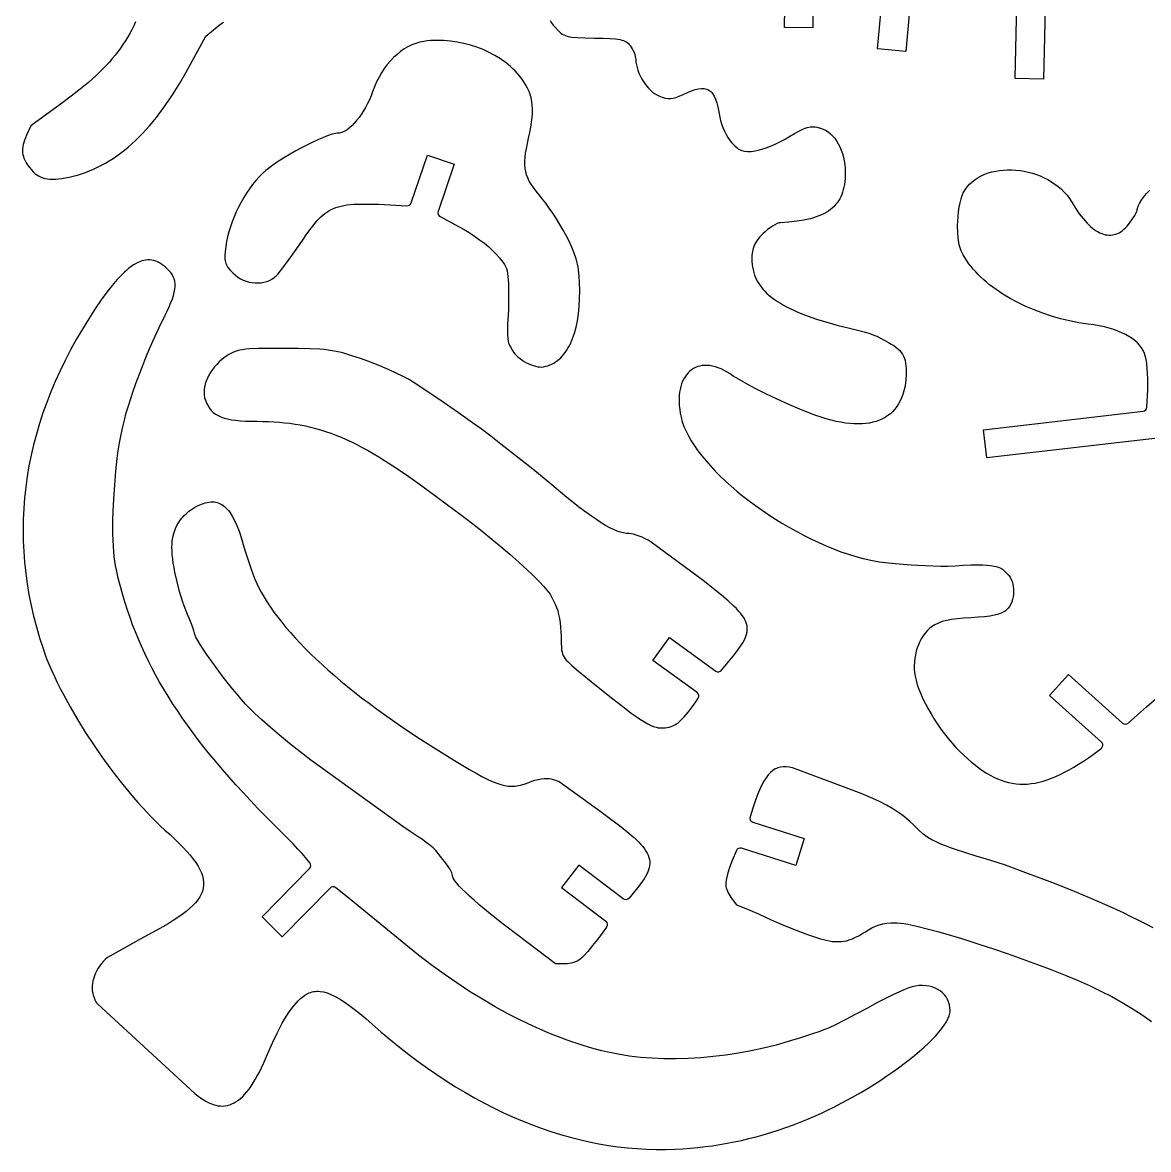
# Model space of a CAD drawing. Header units: millimetres. Extents: x 380 to 708, y 204 to 341.
# Drawn here: x 548.9 to 628.6, y 203.8 to 283.5 of the extents above; entities that cross this region are included whole.
import ezdxf

# ---------------------------------------------------------------- set-up
doc = ezdxf.new("R2010")
doc.units = ezdxf.units.MM

msp = doc.modelspace()

# ---------------------------------------------------------------- linework, layer by layer
at = {"flags": 128}
for points in [[(604.879, 286.750577), (604.818342, 283.133803), (602.818624, 283.167341), (602.88609, 287.190059, 0.319929)], [(611.775705, 285.710709), (611.402333, 281.472982), (609.410051, 281.648516), (609.79106, 285.972913, 0.393231)], [(621.252533, 284.500171), (621.140821, 279.508885), (619.141321, 279.553637), (619.259337, 284.826549, 0.359535)], [(585.793084, 259.173139), (585.944232, 259.207388), (586.091159, 259.251055), (586.233828, 259.304061), (586.3722, 259.366324), (586.506237, 259.437764), (586.6359, 259.5183), (586.761151, 259.607853), (586.881952, 259.706341), (586.998265, 259.813684), (587.110051, 259.929801), (587.217272, 260.054611), (587.319889, 260.188035), (587.417864, 260.329992), (587.511159, 260.4804), (587.599736, 260.639181), (587.683557, 260.806252), (587.762582, 260.981533), (587.836773, 261.164944), (587.970504, 261.555834), (588.08444, 261.978276), (588.178277, 262.431626), (588.251708, 262.91524), (588.304426, 263.428474), (588.336124, 263.970682), (588.346496, 264.54122), (588.339081, 265.102129), (588.31469, 265.589887), (588.26889, 266.024724), (588.236576, 266.228618), (588.197248, 266.426868), (588.150349, 266.622002), (588.095328, 266.816548), (587.958697, 267.213994), (587.782921, 267.639433), (587.563566, 268.113095), (587.384642, 268.465906), (587.175363, 268.84592), (586.943337, 269.241183), (586.696174, 269.639739), (586.441483, 270.029635), (586.186874, 270.398915), (585.939956, 270.735624), (585.708338, 271.027807), (585.467415, 271.321707), (585.254923, 271.592624), (585.069894, 271.844797), (584.911364, 272.082462), (584.778367, 272.309856), (584.669937, 272.531217), (584.585109, 272.750783), (584.522916, 272.972789), (584.482393, 273.201475), (584.462575, 273.441075), (584.462495, 273.695829), (584.481188, 273.969973), (584.517689, 274.267744), (584.571031, 274.593379), (584.724377, 275.345193), (584.809418, 275.750173), (584.879172, 276.127444), (584.933297, 276.479277), (584.971451, 276.807947), (584.993294, 277.115726), (584.998483, 277.404887), (584.986677, 277.677705), (584.957535, 277.936453), (584.910715, 278.183402), (584.845875, 278.420828), (584.762675, 278.651003), (584.660773, 278.8762), (584.539827, 279.098693), (584.399496, 279.320755), (584.239438, 279.544659), (584.059313, 279.772678), (583.919491, 279.935221), (583.771813, 280.093314), (583.616608, 280.246839), (583.454205, 280.395678), (583.284936, 280.539714), (583.109129, 280.678829), (582.927115, 280.812903), (582.739223, 280.94182), (582.347129, 281.183709), (581.935486, 281.40355), (581.506934, 281.600399), (581.064112, 281.773313), (580.609661, 281.921346), (580.14622, 282.043555), (579.67643, 282.138995), (579.20293, 282.206723), (578.72836, 282.245793), (578.491499, 282.254287), (578.255361, 282.255262), (578.020274, 282.248601), (577.786571, 282.234185), (577.554579, 282.211897), (577.32463, 282.181618), (577.03568, 282.1247), (576.751113, 282.041732), (576.471769, 281.933545), (576.198491, 281.800968), (575.932121, 281.644832), (575.673502, 281.465964), (575.423476, 281.265196), (575.182885, 281.043357), (574.952571, 280.801277), (574.733376, 280.539785), (574.526143, 280.259711), (574.331713, 279.961884), (574.150929, 279.647136), (573.984634, 279.316294), (573.833668, 278.970189), (573.698875, 278.60965), (573.594336, 278.328611), (573.476148, 278.051726), (573.345906, 277.780924), (573.205208, 277.518132), (573.055651, 277.265281), (572.898832, 277.024298), (572.736349, 276.797112), (572.569797, 276.585652), (572.400774, 276.391847), (572.230877, 276.217625), (572.061703, 276.064915), (571.894849, 275.935646), (571.731912, 275.831746), (571.57449, 275.755143), (571.424178, 275.707768), (571.352188, 275.695642), (571.282574, 275.691547), (571.191909, 275.686357), (571.087507, 275.671097), (570.840995, 275.612229), (570.550047, 275.518666), (570.22167, 275.39413), (569.862871, 275.242345), (569.48066, 275.067032), (569.082044, 274.871915), (568.674031, 274.660716), (568.263628, 274.437158), (567.857844, 274.204964), (567.463686, 273.967857), (567.088163, 273.729558), (566.738282, 273.493792), (566.421051, 273.26428), (566.143478, 273.044745), (565.912572, 272.838911), (565.674212, 272.59665), (565.441763, 272.335483), (565.216121, 272.057183), (564.998183, 271.763525), (564.788844, 271.456283), (564.589001, 271.137231), (564.39955, 270.808144), (564.221389, 270.470795), (564.055412, 270.126959), (563.902517, 269.77841), (563.763599, 269.426922), (563.639556, 269.07427), (563.531283, 268.722227), (563.439676, 268.372567), (563.365633, 268.027066), (563.310049, 267.687496), (563.265411, 267.323295), (563.244156, 267.024087), (563.243515, 266.894374), (563.250184, 266.775533), (563.264649, 266.66577), (563.287397, 266.563294), (563.318917, 266.466312), (563.359697, 266.373032), (563.410223, 266.281662), (563.470984, 266.190409), (563.625159, 266.001085), (563.826125, 265.790723), (563.991123, 265.641647), (564.168868, 265.510427), (564.357383, 265.397178), (564.554693, 265.302015), (564.758822, 265.225053), (564.967794, 265.166406), (565.179633, 265.12619), (565.392362, 265.10452), (565.604007, 265.10151), (565.81259, 265.117275), (566.016135, 265.151931), (566.212668, 265.205592), (566.400211, 265.278373), (566.576789, 265.37039), (566.740425, 265.481756), (566.889145, 265.612587), (567.017818, 265.754444), (567.190739, 265.965149), (567.639063, 266.552246), (568.173588, 267.292155), (568.733788, 268.103154), (569.050796, 268.565712), (569.344806, 268.973381), (569.624241, 269.32913), (569.761127, 269.488462), (569.897529, 269.635927), (570.0345, 269.771895), (570.173093, 269.896739), (570.314363, 270.010827), (570.459361, 270.114533), (570.609141, 270.208226), (570.764756, 270.292277), (570.92726, 270.367058), (571.097706, 270.432939), (571.277146, 270.490291), (571.466634, 270.539486), (571.667224, 270.580894), (571.879968, 270.614886), (572.105919, 270.641833), (572.346131, 270.662106), (572.87355, 270.684114), (573.47065, 270.683877), (574.145857, 270.664363), (576.117001, 270.560852, 0.334805), (576.416452, 270.762954), (577.577185, 274.141094), (579.468645, 273.491186), (578.322697, 270.156076, 0.369069), (578.465886, 269.793541), (579.817228, 269.077054), (580.169187, 268.880928), (580.53388, 268.657729), (580.900725, 268.41522), (581.259142, 268.161161), (581.59855, 267.903314), (581.908369, 267.649442), (582.178018, 267.407306), (582.396916, 267.184668), (582.70098, 266.842905), (582.824, 266.694387), (582.929478, 266.553585), (583.018763, 266.415106), (583.093205, 266.273556), (583.154153, 266.123542), (583.202956, 265.95967), (583.240964, 265.776546), (583.269526, 265.568777), (583.289992, 265.330968), (583.303711, 265.057727), (583.316305, 264.38337), (583.318104, 263.502557), (583.310136, 263.190606), (583.290784, 262.858528), (583.245249, 262.162329), (583.232727, 261.812375), (583.236142, 261.470628), (583.262325, 261.144173), (583.286088, 260.988893), (583.318104, 260.840092), (583.366738, 260.711718), (583.438937, 260.580979), (583.58934, 260.333284), (583.664188, 260.211969), (583.757139, 260.092046), (583.86611, 259.97461), (583.989019, 259.860758), (584.123784, 259.751587), (584.268321, 259.648192), (584.42055, 259.551671), (584.578386, 259.463118), (584.739749, 259.383631), (584.902555, 259.314305), (585.064721, 259.256237), (585.224167, 259.210524), (585.378808, 259.178261), (585.526563, 259.160546), (585.665349, 259.158473), (585.793084, 259.173139)], [(629.804156, 254.197601), (617.132244, 252.738481), (616.903464, 254.725353), (628.189693, 256.024917, 0.36867), (628.455095, 256.309957), (628.508841, 257.549937), (628.518463, 257.932567), (628.515254, 258.318946), (628.500155, 258.698514), (628.474108, 259.06071), (628.438055, 259.394975), (628.392937, 259.690749), (628.339696, 259.93747), (628.279273, 260.12458), (628.184081, 260.325054), (628.068533, 260.515936), (627.932595, 260.697247), (627.776228, 260.869005), (627.599397, 261.031229), (627.402064, 261.183938), (627.184193, 261.327151), (626.945747, 261.460888), (626.68669, 261.585167), (626.406985, 261.700007), (626.106594, 261.805428), (625.785482, 261.901449), (625.443611, 261.988088), (625.080946, 262.065364), (624.697448, 262.133297), (624.293082, 262.191906), (623.63539, 262.292251), (622.983309, 262.420833), (622.339386, 262.576358), (621.706168, 262.757538), (621.0862, 262.963079), (620.48203, 263.191692), (619.896204, 263.442086), (619.331268, 263.712968), (618.789768, 264.003049), (618.27425, 264.311038), (617.787262, 264.635643), (617.555262, 264.803773), (617.33135, 264.975573), (617.115843, 265.150881), (616.909059, 265.329537), (616.711318, 265.511378), (616.522937, 265.696244), (616.344235, 265.883973), (616.17553, 266.074404), (616.01714, 266.267375), (615.869384, 266.462725), (615.640741, 266.791381), (615.458809, 267.088095), (615.383798, 267.229675), (615.318589, 267.369513), (615.262557, 267.509688), (615.215078, 267.652282), (615.175526, 267.799375), (615.143275, 267.953048), (615.098179, 268.288459), (615.07479, 268.675161), (615.068104, 269.129801), (615.076093, 269.464333), (615.099078, 269.803898), (615.135587, 270.139922), (615.184147, 270.463832), (615.243286, 270.767055), (615.311533, 271.041018), (615.387414, 271.277149), (615.469458, 271.466874), (615.598999, 271.689356), (615.748026, 271.89514), (615.9153, 272.084331), (616.099584, 272.257033), (616.299639, 272.413351), (616.514226, 272.553388), (616.742108, 272.677249), (616.982045, 272.785037), (617.232799, 272.876858), (617.493133, 272.952816), (617.761807, 273.013014), (618.037583, 273.057557), (618.319223, 273.08655), (618.605488, 273.100096), (618.89514, 273.0983), (619.186941, 273.081265), (619.479652, 273.049097), (619.772035, 273.0019), (620.062851, 272.939777), (620.350862, 272.862833), (620.63483, 272.771172), (620.913517, 272.664899), (621.185683, 272.544117), (621.45009, 272.408931), (621.705501, 272.259446), (621.950676, 272.095765), (622.184378, 271.917992), (622.405367, 271.726232), (622.612406, 271.52059), (622.804256, 271.301169), (622.979679, 271.068073), (623.137437, 270.821408), (623.403719, 270.389509), (623.670628, 270.001002), (623.937598, 269.656108), (624.204065, 269.355051), (624.336933, 269.22103), (624.469463, 269.098051), (624.601585, 268.986142), (624.733228, 268.885331), (624.864322, 268.795645), (624.994795, 268.717112), (625.124578, 268.64976), (625.253599, 268.593616), (625.381789, 268.548709), (625.509076, 268.515067), (625.635389, 268.492715), (625.760659, 268.481684), (625.884815, 268.482), (626.007786, 268.49369), (626.129501, 268.516784), (626.249889, 268.551308), (626.368881, 268.59729), (626.486406, 268.654759), (626.602392, 268.723741), (626.71677, 268.804264), (626.829469, 268.896357), (626.940418, 269.000047), (627.049546, 269.115361), (627.156783, 269.242328), (627.393231, 269.560966), (627.587059, 269.866227), (627.661735, 270.003015), (627.71825, 270.123469), (627.754103, 270.223259), (627.76679, 270.298053), (627.778246, 270.371551), (627.81057, 270.467623), (627.861507, 270.582201), (627.928802, 270.711215), (628.103449, 270.996273), (628.316474, 271.290241), (628.424594, 271.420006), (628.534524, 271.536802), (628.646181, 271.640672)], [(567.305787, 218.872385), (565.878473, 220.273376), (569.240909, 223.698988, 0.38346), (569.258457, 224.099768), (568.951819, 224.472379), (568.706667, 224.751232), (568.409863, 225.074661), (568.069625, 225.433534), (567.291714, 226.221086), (566.136846, 227.380774), (565.5857, 227.949596), (565.051739, 228.511578), (564.534709, 229.0671), (564.034354, 229.616543), (563.55042, 230.160288), (563.082651, 230.698715), (562.630792, 231.232205), (562.194589, 231.761139), (561.773786, 232.285897), (561.368129, 232.806861), (560.977362, 233.32441), (560.60123, 233.838926), (560.239479, 234.35079), (559.891854, 234.860381), (559.558099, 235.368081), (559.237959, 235.874271), (558.93118, 236.379331), (558.637506, 236.883641), (558.356683, 237.387583), (558.088456, 237.891537), (557.832568, 238.395884), (557.588767, 238.901005), (557.356796, 239.40728), (557.1364, 239.91509), (556.927325, 240.424816), (556.729315, 240.936838), (556.542116, 241.451537), (556.365473, 241.969295), (556.19913, 242.49049), (556.042832, 243.015505), (555.86338, 243.647065), (555.707604, 244.237089), (555.576937, 244.821897), (555.521466, 245.123695), (555.472809, 245.437809), (555.431144, 245.76878), (555.396651, 246.121147), (555.369509, 246.499451), (555.349896, 246.908231), (555.337992, 247.352028), (555.333975, 247.835381), (555.338024, 248.362831), (555.350318, 248.938918), (555.390432, 249.838408), (555.4584, 250.813026), (555.54435, 251.786375), (555.638413, 252.682057), (555.710759, 253.224347), (555.80587, 253.806585), (555.914755, 254.386483), (556.028425, 254.921755), (556.146111, 255.409012), (556.280531, 255.909119), (556.430067, 256.419444), (556.5931, 256.937353), (556.768014, 257.460215), (556.953189, 257.985396), (557.347855, 259.032185), (557.764153, 260.056658), (558.189141, 261.037754), (558.609876, 261.95441), (559.013413, 262.785564), (559.174973, 263.116957), (559.315869, 263.424431), (559.436171, 263.709599), (559.535949, 263.974074), (559.615273, 264.219466), (559.674212, 264.447389), (559.712837, 264.659454), (559.731217, 264.857274), (559.729422, 265.042459), (559.707522, 265.216624), (559.665587, 265.381378), (559.603686, 265.538335), (559.521889, 265.689106), (559.420266, 265.835304), (559.298888, 265.97854), (559.157822, 266.120426), (559.025723, 266.238275), (558.893419, 266.343663), (558.760765, 266.436511), (558.627613, 266.516737), (558.493818, 266.584258), (558.359232, 266.638994), (558.22371, 266.680863), (558.087105, 266.709784), (557.94927, 266.725675), (557.810059, 266.728454), (557.669325, 266.71804), (557.526923, 266.694352), (557.382705, 266.657308), (557.236525, 266.606826), (557.088237, 266.542825), (556.937694, 266.465224), (556.78475, 266.373941), (556.629258, 266.268894), (556.471072, 266.150003), (556.310045, 266.017184), (556.146031, 265.870358), (555.978883, 265.709443), (555.634601, 265.345017), (555.276027, 264.923255), (554.90199, 264.443505), (554.511317, 263.905115), (554.102837, 263.307433), (553.627023, 262.574495), (553.174359, 261.839931), (552.744851, 261.103782), (552.338504, 260.366087), (551.955326, 259.626889), (551.595323, 258.886227), (551.2585, 258.144142), (550.944864, 257.400674), (550.654422, 256.655865), (550.387179, 255.909754), (550.143142, 255.162382), (549.922317, 254.41379), (549.724711, 253.664018), (549.550329, 252.913107), (549.399178, 252.161097), (549.271264, 251.40803), (549.166593, 250.653945), (549.085173, 249.898883), (549.027008, 249.142885), (548.992105, 248.385991), (548.980471, 247.628242), (548.992111, 246.869678), (549.027033, 246.110341), (549.085241, 245.35027), (549.166743, 244.589506), (549.271545, 243.82809), (549.399653, 243.066062), (549.551073, 242.303463), (549.725812, 241.540334), (549.923876, 240.776714), (550.14527, 240.012645), (550.390002, 239.248167), (550.52174, 238.872602), (550.66849, 238.486282), (550.829642, 238.09012), (551.004581, 237.685027), (551.192696, 237.271914), (551.393373, 236.851693), (551.606001, 236.425275), (551.829966, 235.993572), (552.309459, 235.117957), (552.826951, 234.232138), (553.377541, 233.34341), (553.956329, 232.459062), (554.558412, 231.586388), (555.178892, 230.732679), (555.812866, 229.905227), (556.455435, 229.111325), (556.77841, 228.729233), (557.101696, 228.358263), (557.42468, 227.999327), (557.74675, 227.653335), (558.067293, 227.3212), (558.385695, 227.003832), (558.701346, 226.702144), (559.013631, 226.417047), (559.374555, 226.090786), (559.71046, 225.776797), (560.021217, 225.47443), (560.306698, 225.183038), (560.566776, 224.901972), (560.801321, 224.630583), (561.010206, 224.368224), (561.193303, 224.114247), (561.350484, 223.868003), (561.481621, 223.628845), (561.586585, 223.396123), (561.665249, 223.16919), (561.717485, 222.947397), (561.743164, 222.730097), (561.742158, 222.516641), (561.71434, 222.306381), (561.659582, 222.098669), (561.577754, 221.892856), (561.46873, 221.688294), (561.332381, 221.484336), (561.16858, 221.280333), (560.977197, 221.075636), (560.758105, 220.869598), (560.511176, 220.66157), (560.236282, 220.450905), (559.933295, 220.236953), (559.602086, 220.019067), (559.242528, 219.796599), (558.854493, 219.5689), (558.437852, 219.335322), (557.518242, 218.847938), (554.947171, 217.399114), (554.79703, 217.27005), (554.656154, 217.129144), (554.525063, 216.977854), (554.404276, 216.817641), (554.294313, 216.649966), (554.195692, 216.476288), (554.108933, 216.298068), (554.034555, 216.116766), (553.973077, 215.933842), (553.925019, 215.750757), (553.890899, 215.568969), (553.871238, 215.389941), (553.866555, 215.21513), (553.877367, 215.045999), (553.904196, 214.884007), (553.94756, 214.730614), (554.001878, 214.572503), (554.059776, 214.421397), (554.133207, 214.275802), (554.179482, 214.204605), (554.234121, 214.134227), (561.137284, 207.789011), (561.331852, 207.632431), (561.522923, 207.490845), (561.710627, 207.364322), (561.895094, 207.252933), (562.076453, 207.156749), (562.254834, 207.075839), (562.430366, 207.010273), (562.60318, 206.960121), (562.773406, 206.925453), (562.941172, 206.90634), (563.106609, 206.902852), (563.269846, 206.915058), (563.431013, 206.943028), (563.59024, 206.986833), (563.747656, 207.046544), (563.903391, 207.122228), (564.057576, 207.213958), (564.210339, 207.321803), (564.36181, 207.445833), (564.512119, 207.586118), (564.661396, 207.742728), (564.80977, 207.915734), (564.957372, 208.105204), (565.10433, 208.31121), (565.250775, 208.533822), (565.396837, 208.773109), (565.542644, 209.029142), (565.688327, 209.30199), (565.979839, 209.898415), (566.272411, 210.562943), (566.629125, 211.380799), (566.97523, 212.109504), (567.144752, 212.441133), (567.31216, 212.751327), (567.477633, 213.040367), (567.64135, 213.308538), (567.803491, 213.556125), (567.964235, 213.783409), (568.123761, 213.990677), (568.282248, 214.17821), (568.439876, 214.346294), (568.596825, 214.495211), (568.753272, 214.625246), (568.909399, 214.736683), (569.107469, 214.850273), (569.208803, 214.896134), (569.311912, 214.934601), (569.416979, 214.965594), (569.524187, 214.989037), (569.633718, 215.00485), (569.745755, 215.012954), (569.86048, 215.01327), (569.978075, 215.005721), (570.222608, 214.966712), (570.480813, 214.895297), (570.754151, 214.790846), (571.044081, 214.652733), (571.352063, 214.480327), (571.679557, 214.273), (572.028024, 214.030123), (572.398923, 213.751069), (572.793714, 213.435207), (573.213857, 213.081909), (573.660813, 212.690547), (574.304475, 212.127486), (574.951471, 211.582253), (575.601635, 211.054918), (576.254802, 210.545548), (576.910806, 210.054211), (577.569484, 209.580976), (578.230668, 209.12591), (578.894195, 208.689081), (579.5599, 208.270558), (580.227616, 207.870409), (580.897178, 207.488702), (581.568423, 207.125505), (582.241184, 206.780886), (582.915295, 206.454914), (583.590593, 206.147655), (584.266912, 205.85918), (584.944087, 205.589554), (585.621952, 205.338848), (586.300342, 205.107128), (586.979092, 204.894463), (587.658038, 204.700921), (588.337013, 204.52657), (589.015853, 204.371479), (589.694392, 204.235714), (590.372465, 204.119345), (591.049908, 204.02244), (591.726554, 203.945067), (592.402239, 203.887293), (593.076798, 203.849187), (593.750065, 203.830817), (594.421875, 203.832251), (595.092063, 203.853557), (595.636102, 203.88368), (596.171777, 203.922956), (596.700264, 203.971625), (597.222737, 204.02993), (597.740371, 204.098111), (598.254342, 204.17641), (598.765825, 204.265067), (599.275994, 204.364324), (599.786024, 204.474422), (600.297091, 204.595601), (600.81037, 204.728104), (601.327035, 204.872171), (601.848262, 205.028043), (602.375226, 205.195962), (602.909102, 205.376168), (603.451064, 205.568903), (603.929297, 205.749501), (604.411763, 205.944038), (604.897189, 206.151586), (605.384302, 206.371217), (605.871829, 206.602001), (606.358496, 206.84301), (606.843029, 207.093315), (607.324157, 207.351989), (607.800606, 207.618101), (608.271101, 207.890724), (608.734371, 208.168928), (609.189142, 208.451786), (609.63414, 208.738368), (610.068092, 209.027746), (610.489726, 209.318991), (610.897768, 209.611174), (611.290944, 209.903368), (611.667982, 210.194642), (612.027607, 210.484069), (612.368548, 210.77072), (612.68953, 211.053666), (612.989281, 211.331979), (613.266527, 211.604729), (613.519995, 211.870989), (613.748412, 212.129829), (613.950503, 212.380322), (614.124998, 212.621537), (614.270621, 212.852548), (614.3861, 213.072424), (614.470161, 213.280237), (614.521531, 213.47506), (614.53456, 213.567309), (614.538938, 213.655962), (614.526778, 213.86621), (614.490984, 214.068147), (614.432582, 214.260626), (614.3526, 214.442495), (614.252065, 214.612606), (614.132003, 214.769809), (613.993443, 214.912954), (613.837411, 215.040893), (613.664934, 215.152475), (613.47704, 215.246551), (613.274755, 215.321971), (613.059106, 215.377587), (612.831122, 215.412248), (612.591828, 215.424805), (612.342252, 215.414108), (612.083422, 215.379008), (611.852556, 215.328377), (611.626728, 215.259452), (611.272155, 215.1194), (610.909872, 214.963003), (610.541024, 214.792488), (610.166753, 214.610085), (609.406515, 214.218531), (608.638304, 213.806174), (607.871263, 213.390845), (607.114537, 212.990377), (606.37727, 212.622602), (606.018792, 212.456547), (605.668607, 212.305353), (605.261061, 212.151907), (604.815264, 212.003848), (603.95221, 211.728273), (603.095555, 211.456095), (602.225875, 211.210713), (601.346109, 210.992345), (600.459198, 210.801212), (599.568085, 210.637531), (598.675709, 210.501524), (597.785013, 210.393409), (596.898936, 210.313406), (596.02042, 210.261734), (595.152406, 210.238613), (594.297836, 210.244262), (593.459649, 210.278901), (593.047619, 210.30716), (592.640787, 210.342749), (592.239522, 210.385695), (591.844191, 210.436025), (591.455163, 210.493768), (591.072803, 210.55895), (590.69748, 210.631599), (590.329563, 210.711742), (589.898256, 210.815434), (589.46525, 210.928112), (589.030619, 211.049736), (588.594433, 211.18027), (588.156765, 211.319674), (587.717687, 211.467911), (587.277269, 211.624943), (586.835585, 211.790731), (586.392706, 211.965237), (585.948705, 212.148422), (585.05762, 212.540681), (584.162905, 212.967202), (583.265137, 213.427679), (582.36489, 213.921807), (581.462739, 214.449281), (580.55926, 215.009796), (579.655027, 215.603045), (578.750616, 216.228724), (577.846601, 216.886528), (576.943558, 217.57615), (576.042063, 218.297287), (571.889015, 221.696741), (571.089102, 222.34058, 0.385684), (570.686901, 222.317026), (567.305787, 218.872385)], [(594.049305, 233.64028), (594.217877, 233.640285), (594.376012, 233.648554), (594.525291, 233.66617), (594.667291, 233.694216), (594.803591, 233.733776), (594.935769, 233.785932), (595.065403, 233.851769), (595.194073, 233.93237), (595.323355, 234.028817), (595.454829, 234.142195), (595.590073, 234.273587), (595.730665, 234.424075), (596.034208, 234.786676), (596.378085, 235.238665), (596.608302, 235.555083), (596.724847, 235.73406, 0.400224), (596.649027, 236.141018), (593.511542, 238.405624), (594.682062, 240.027315), (597.960691, 237.660833, 0.395282), (598.367592, 237.713064), (599.194194, 238.714054), (599.506284, 239.114372), (599.762844, 239.47885), (599.869693, 239.649732), (599.961931, 239.814153), (600.039314, 239.972945), (600.101599, 240.126943), (600.148543, 240.276978), (600.179903, 240.423884), (600.195436, 240.568493), (600.194898, 240.711639), (600.178047, 240.854154), (600.14464, 240.996871), (600.094433, 241.140624), (600.027183, 241.286245), (599.942648, 241.434567), (599.840583, 241.586423), (599.720747, 241.742645), (599.582895, 241.904068), (599.426785, 242.071523), (599.252174, 242.245844), (598.846475, 242.618415), (598.363853, 243.028443), (597.802363, 243.482592), (597.160061, 243.987525), (593.389727, 246.784462), (593.187833, 246.903803), (592.975579, 247.015192), (592.759321, 247.116185), (592.545413, 247.204343), (592.340209, 247.277222), (592.150066, 247.332382), (591.981336, 247.36738), (591.840376, 247.379775), (591.645616, 247.390804), (591.439523, 247.423795), (591.220304, 247.479872), (590.986168, 247.56016), (590.735323, 247.665786), (590.465978, 247.797875), (590.17634, 247.957552), (589.864618, 248.145943), (589.529021, 248.364174), (589.167756, 248.613369), (588.779032, 248.894654), (588.361057, 249.209156), (587.430187, 249.942308), (586.360813, 250.82183), (585.021509, 251.924179), (583.523915, 253.123919), (582.771645, 253.713263), (582.046866, 254.270499), (581.371932, 254.776806), (580.769198, 255.213366), (579.767794, 255.918108), (578.683619, 256.671091), (577.592326, 257.413519), (576.569573, 258.086597), (576.224952, 258.292236), (575.816619, 258.510024), (575.360149, 258.734024), (574.871112, 258.958301), (574.365084, 259.176921), (573.857636, 259.383946), (573.364341, 259.573443), (572.900772, 259.739475), (572.239501, 259.959048), (571.656366, 260.130879), (571.380956, 260.20067), (571.109308, 260.26066), (570.836164, 260.31156), (570.556268, 260.354081), (570.264361, 260.388936), (569.955186, 260.416835), (569.264005, 260.454613), (568.440664, 260.473106), (567.443104, 260.478005), (566.416092, 260.474873), (565.609526, 260.4616), (564.984952, 260.43237), (564.728893, 260.409955), (564.503912, 260.38137), (564.3052, 260.345889), (564.127951, 260.302784), (563.967358, 260.251329), (563.818613, 260.190797), (563.676911, 260.120461), (563.537442, 260.039594), (563.245982, 259.843361), (563.043721, 259.68867), (562.853942, 259.522662), (562.677297, 259.346771), (562.514435, 259.162429), (562.366007, 258.971072), (562.232663, 258.774133), (562.115054, 258.573046), (562.013828, 258.369245), (561.929637, 258.164164), (561.863132, 257.959236), (561.814961, 257.755896), (561.785775, 257.555577), (561.776225, 257.359714), (561.786961, 257.169739), (561.818633, 256.987088), (561.871891, 256.813194), (561.959535, 256.604475), (562.057622, 256.414582), (562.167971, 256.242776), (562.2924, 256.088316), (562.432726, 255.950464), (562.590769, 255.828479), (562.768346, 255.721623), (562.967275, 255.629155), (563.189375, 255.550335), (563.436463, 255.484424), (563.710357, 255.430683), (564.012875, 255.388372), (564.345836, 255.35675), (564.711058, 255.33508), (565.110358, 255.322619), (565.545555, 255.31863), (565.944793, 255.31492), (566.336981, 255.303602), (566.722794, 255.284393), (567.102902, 255.257012), (567.477979, 255.221176), (567.848695, 255.176605), (568.215724, 255.123016), (568.579737, 255.060127), (568.941406, 254.987656), (569.301403, 254.905322), (569.660401, 254.812842), (570.019072, 254.709934), (570.378087, 254.596317), (570.738119, 254.471709), (571.099839, 254.335827), (571.463921, 254.18839), (571.831035, 254.029116), (572.201855, 253.857723), (572.577052, 253.673929), (572.957298, 253.477452), (573.343265, 253.26801), (573.735626, 253.045322), (574.135052, 252.809105), (574.542216, 252.559078), (575.382444, 252.016463), (576.261688, 251.415224), (577.185324, 250.753104), (578.158729, 250.027849), (578.992182, 249.40816), (579.893996, 248.744462), (580.788072, 248.071075), (581.208428, 247.741473), (581.598313, 247.422318), (582.777817, 246.441162), (583.405984, 245.912486), (584.036906, 245.36511), (584.653441, 244.804057), (584.950956, 244.519971), (585.238446, 244.23435), (585.513768, 243.947821), (585.77478, 243.661012), (586.019339, 243.374552), (586.245302, 243.089068), (586.354289, 242.918087), (586.453329, 242.722145), (586.545477, 242.521853), (586.633787, 242.337822), (586.711825, 242.157212), (586.784628, 241.931304), (586.850602, 241.669149), (586.908154, 241.379795), (586.95569, 241.072293), (586.991617, 240.755693), (587.014342, 240.439044), (587.022271, 240.131397), (587.026528, 239.666234), (587.046907, 239.297242), (587.066709, 239.141255), (587.094819, 239.000246), (587.132666, 238.871191), (587.181675, 238.751069), (587.243272, 238.636859), (587.318885, 238.525538), (587.409939, 238.414085), (587.51786, 238.299477), (587.790012, 238.04871), (588.14675, 237.749063), (589.539056, 236.608088), (590.679815, 235.691298), (591.601302, 234.976225), (591.989905, 234.687312), (592.335793, 234.440403), (592.643001, 234.23269), (592.915563, 234.061364), (593.157515, 233.923618), (593.372889, 233.816642), (593.56572, 233.737629), (593.740044, 233.68377), (593.899894, 233.652256), (594.049305, 233.64028)], [(587.30243, 216.960856), (586.625396, 216.967664), (583.979563, 218.958751), (582.933274, 219.758943), (582.011029, 220.490906), (581.217595, 221.15027), (580.87067, 221.451362), (580.557735, 221.732666), (580.279386, 221.993634), (580.036217, 222.233722), (579.828824, 222.452382), (579.657803, 222.649068), (579.52375, 222.823235), (579.427261, 222.974335), (579.36893, 223.101823), (579.354261, 223.156541), (579.349354, 223.205152), (579.335443, 223.286543), (579.295574, 223.394433), (579.232542, 223.524175), (579.149143, 223.671122), (579.048173, 223.830627), (578.932426, 223.998045), (578.804698, 224.168727), (578.667785, 224.338029), (578.338196, 224.75377), (578.162814, 224.965207), (577.986215, 225.148028), (577.752145, 225.347888), (577.493038, 225.546125), (577.216231, 225.742023), (576.929062, 225.934864), (576.352988, 226.30851), (575.823514, 226.661328), (572.954082, 228.731227), (570.088938, 230.807029), (569.338265, 231.365744), (568.578405, 231.95102), (567.830057, 232.545212), (567.113922, 233.130672), (566.450698, 233.689753), (565.861086, 234.204808), (565.365784, 234.65819), (564.985493, 235.032252), (564.712109, 235.325945), (564.418105, 235.658674), (564.108759, 236.023206), (563.789351, 236.412308), (563.141462, 237.23529), (562.51667, 238.069759), (561.957207, 238.857853), (561.715172, 239.216428), (561.505304, 239.541711), (561.332885, 239.826469), (561.203193, 240.06347), (561.121506, 240.24548), (561.100315, 240.313604), (561.093104, 240.365268), (561.085427, 240.420254), (561.063425, 240.504446), (560.982615, 240.74367), (560.863017, 241.04938), (560.716971, 241.388019), (560.597325, 241.665746), (560.480172, 241.962067), (560.366232, 242.274001), (560.256228, 242.598567), (560.050909, 243.273679), (559.869984, 243.963562), (559.719221, 244.644375), (559.656954, 244.97393), (559.604391, 245.292277), (559.562254, 245.596436), (559.531263, 245.883426), (559.512139, 246.150269), (559.505604, 246.393983), (559.513034, 246.636943), (559.535226, 246.873124), (559.572036, 247.10229), (559.623319, 247.324204), (559.688931, 247.538632), (559.768726, 247.745338), (559.862559, 247.944087), (559.970286, 248.134643), (560.091763, 248.316771), (560.226843, 248.490236), (560.375383, 248.654801), (560.537237, 248.810232), (560.712261, 248.956292), (560.90031, 249.092747), (561.101239, 249.219361), (561.314903, 249.335899), (561.598093, 249.464594), (561.734398, 249.515038), (561.867287, 249.556119), (561.996844, 249.587766), (562.123154, 249.609908), (562.246301, 249.622476), (562.366367, 249.625398), (562.483437, 249.618604), (562.597595, 249.602023), (562.708924, 249.575585), (562.817509, 249.539219), (562.923432, 249.492855), (563.026779, 249.436421), (563.127632, 249.369848), (563.226076, 249.293065), (563.322195, 249.206001), (563.416071, 249.108585), (563.50779, 249.000747), (563.597434, 248.882417), (563.770836, 248.613997), (563.936946, 248.302759), (564.096437, 247.94814), (564.249978, 247.549573), (564.398239, 247.106495), (564.541892, 246.618341), (564.661121, 246.206809), (564.794375, 245.779586), (564.937165, 245.349119), (565.084998, 244.927856), (565.233384, 244.528242), (565.37783, 244.162724), (565.513846, 243.843748), (565.63694, 243.583761), (565.819787, 243.239364), (566.019545, 242.891785), (566.236134, 242.541093), (566.469476, 242.187359), (566.719492, 241.830652), (566.986102, 241.471043), (567.269229, 241.1086), (567.568794, 240.743393), (567.884716, 240.375493), (568.216919, 240.004969), (568.565322, 239.631891), (568.929847, 239.256328), (569.310415, 238.878351), (569.706948, 238.498029), (570.119365, 238.115433), (570.547589, 237.73063), (570.991541, 237.343693), (571.451142, 236.954689), (571.926313, 236.56369), (572.416974, 236.170764), (572.923048, 235.775982), (573.444456, 235.379414), (573.981118, 234.981128), (574.532956, 234.581195), (575.681843, 233.776668), (576.890487, 232.966389), (578.158256, 232.150917), (579.484521, 231.330811), (580.549085, 230.697981), (581.009459, 230.437), (581.427681, 230.211274), (581.808093, 230.019531), (582.155035, 229.860497), (582.472847, 229.732898), (582.765872, 229.635459), (583.038449, 229.566908), (583.294919, 229.52597), (583.539623, 229.51137), (583.776901, 229.521837), (584.011095, 229.556094), (584.246545, 229.612869), (584.487592, 229.690888), (584.738577, 229.788877), (584.956679, 229.871798), (585.179326, 229.941144), (585.401222, 229.996115), (585.617072, 230.035907), (585.82158, 230.059721), (586.009449, 230.066754), (586.175384, 230.056206), (586.314088, 230.027275), (586.889979, 229.848005), (589.855125, 227.700505), (590.546717, 227.193776), (591.155015, 226.733124), (591.682295, 226.313065), (592.130834, 225.928117), (592.326286, 225.747095), (592.502906, 225.572794), (592.660979, 225.404529), (592.800789, 225.241613), (592.922621, 225.083363), (593.026758, 224.929091), (593.113487, 224.778112), (593.183091, 224.629742), (593.235854, 224.483294), (593.272062, 224.338083), (593.291998, 224.193423), (593.295948, 224.04863), (593.284196, 223.903017), (593.257026, 223.755899), (593.214723, 223.606591), (593.157571, 223.454406), (593.085855, 223.29866), (592.99986, 223.138667), (592.89987, 222.973742), (592.786169, 222.803199), (592.518774, 222.442516), (591.829423, 221.596284, -0.404805), (591.414949, 221.54718), (588.276295, 223.939933), (587.063761, 222.349411), (590.18092, 219.973044, -0.405343), (590.243033, 219.559916), (589.92853, 219.120289), (589.599307, 218.686727), (589.247853, 218.24513), (588.906261, 217.836763), (588.606626, 217.50289), (588.482573, 217.376784), (588.381044, 217.284776), (588.286557, 217.218479), (588.171696, 217.156897), (588.040886, 217.101361), (587.89855, 217.053199), (587.749112, 217.013738), (587.596997, 216.984309), (587.446629, 216.966238), (587.30243, 216.960856)], [(625.214025, 232.175117, 0.471236), (625.233278, 232.637444), (621.565624, 235.93074), (622.90185, 237.418859), (626.730642, 233.980873, 0.383133), (627.131551, 233.98091), (627.777429, 234.561079), (628.427766, 235.124356), (629.79518, 236.2993)], [(628.885256, 219.491673), (628.390888, 219.757136), (627.87854, 220.022453), (627.34755, 220.287987), (626.797255, 220.554101), (625.636094, 221.089521), (624.389754, 221.631614), (623.052928, 222.183284), (621.62031, 222.747432), (620.086596, 223.326962), (618.446479, 223.924775), (617.799954, 224.142076), (617.106469, 224.355409), (616.383915, 224.570842), (615.650184, 224.794446), (614.923166, 225.03229), (614.567766, 225.158449), (614.220754, 225.290445), (613.884366, 225.429036), (613.560839, 225.57498), (613.252409, 225.729037), (612.961312, 225.891965), (612.793584, 226.003585), (612.625772, 226.135571), (612.293695, 226.438515), (611.972686, 226.756543), (611.670348, 227.045402), (611.303905, 227.354198), (611.112969, 227.500803), (610.915064, 227.643196), (610.708821, 227.782113), (610.49287, 227.918292), (610.026369, 228.185384), (609.504608, 228.450371), (608.916633, 228.719149), (608.251489, 228.997616), (607.498224, 229.291669), (603.647221, 230.725803), (603.396765, 230.804607), (603.160903, 230.858832), (602.938582, 230.887691), (602.728751, 230.890396), (602.530357, 230.866161), (602.342349, 230.814198), (602.251911, 230.777572), (602.163674, 230.73372), (601.993282, 230.623939), (601.83012, 230.484068), (601.673135, 230.31332), (601.521277, 230.110907), (601.373494, 229.876043), (601.228733, 229.607939), (601.085942, 229.305809), (600.94407, 228.968865), (600.802064, 228.596321), (600.577999, 227.956532), (600.386843, 227.355002, 0.413427), (600.581128, 226.978479), (604.225918, 225.80944), (603.615084, 223.905003), (599.789292, 225.132096, 0.387212), (599.421752, 224.964206)]]:
    msp.add_lwpolyline(points, format="xyb", dxfattribs=at)
for points in [[(556.940212, 283.562784), (556.80713, 283.280123), (556.667922, 283.003809), (556.522236, 282.733349), (556.369719, 282.468252), (556.210021, 282.208028), (556.042789, 281.952185), (555.867671, 281.700233), (555.684316, 281.451679), (555.492373, 281.206033), (555.291488, 280.962805), (555.081311, 280.721502), (554.861491, 280.481633), (554.631674, 280.242709), (554.140646, 279.765725), (553.605414, 279.286623), (553.023163, 278.801473), (552.39108, 278.306346), (551.706352, 277.797314), (549.536383, 276.220726), (549.229327, 275.546812), (549.152864, 275.370597), (549.0881, 275.202571), (549.035117, 275.041877), (548.994001, 274.887663), (548.964835, 274.739073), (548.947703, 274.595252), (548.942688, 274.455347), (548.949876, 274.318503), (548.969349, 274.183865), (549.001192, 274.050579), (549.045488, 273.917791), (549.102322, 273.784645), (549.171777, 273.650287), (549.253937, 273.513863), (549.348887, 273.374518), (549.45671, 273.231398), (549.574248, 273.090471), (549.694261, 272.964132), (549.817812, 272.852136), (549.945964, 272.754235), (550.079779, 272.670184), (550.220322, 272.599736), (550.368654, 272.542646), (550.525838, 272.498667), (550.692938, 272.467553), (550.871017, 272.449058), (551.061137, 272.442936), (551.264362, 272.448941), (551.481753, 272.466827), (551.714376, 272.496346), (551.963291, 272.537254), (552.229563, 272.589305)], [(552.229563, 272.589305), (552.525601, 272.656668), (552.819047, 272.734479), (553.109919, 272.822755), (553.398236, 272.921512), (553.684019, 273.030769), (553.967284, 273.150542), (554.248053, 273.280849), (554.526344, 273.421706), (554.802175, 273.57313), (555.075567, 273.735139), (555.346538, 273.90775), (555.615107, 274.09098), (555.881294, 274.284846), (556.145117, 274.489365), (556.406596, 274.704554), (556.66575, 274.930431), (556.922597, 275.167012), (557.177157, 275.414315), (557.42945, 275.672357), (557.679493, 275.941154), (557.927307, 276.220725), (558.17291, 276.511085), (558.416321, 276.812253), (558.65756, 277.124246), (558.896646, 277.447079), (559.133598, 277.780772), (559.368434, 278.12534), (559.601174, 278.480801), (560.060443, 279.22447), (560.511556, 280.011915), (561.909562, 282.542782), (562.712259, 283.218206), (562.858917, 283.337214), (563.002346, 283.443431), (563.14549, 283.537412)], [(586.246083, 283.662837), (586.354514, 283.500213), (586.474169, 283.337972), (586.602428, 283.18078), (586.811423, 282.948916), (586.909223, 282.853538), (587.006975, 282.770655), (587.107988, 282.699363), (587.215577, 282.638756), (587.333053, 282.587929), (587.463727, 282.545977), (587.610912, 282.511996), (587.77792, 282.485079), (588.184651, 282.448821), (588.710416, 282.429962), (589.381712, 282.421261), (589.992305, 282.411998), (590.488215, 282.392871), (590.884701, 282.360685), (591.19702, 282.312247), (591.326386, 282.280935), (591.440432, 282.244362), (591.541066, 282.20213), (591.630195, 282.153838), (591.709726, 282.099088), (591.781567, 282.03748), (591.847625, 281.968615), (591.909807, 281.892095), (591.987779, 281.779259), (592.060853, 281.654693), (592.127404, 281.522502), (592.18581, 281.386794), (592.234448, 281.251674), (592.271695, 281.121248), (592.295928, 280.999624), (592.305523, 280.890908), (592.317823, 280.709826), (592.347808, 280.522496), (592.394252, 280.330842), (592.455933, 280.136789), (592.531626, 279.942263), (592.620107, 279.749189), (592.720152, 279.559491), (592.830537, 279.375096), (592.950038, 279.197929), (593.077431, 279.029914), (593.211492, 278.872976), (593.350996, 278.729041), (593.494721, 278.600034), (593.641441, 278.487881), (593.789933, 278.394505), (593.938972, 278.321833), (594.172165, 278.232238), (594.379131, 278.170791), (594.57021, 278.138142), (594.755742, 278.134945), (594.946065, 278.161852), (595.151519, 278.219514), (595.382444, 278.308584), (595.649177, 278.429715), (595.963655, 278.572985), (596.250389, 278.688462), (596.510997, 278.775158), (596.747094, 278.832082), (596.960297, 278.858244), (597.058818, 278.85948), (597.152222, 278.852654), (597.240711, 278.837642), (597.324486, 278.814321), (597.40375, 278.782567), (597.478704, 278.742257), (597.549552, 278.693266), (597.616494, 278.63547), (597.679733, 278.568747), (597.739472, 278.492972), (597.849253, 278.313771), (597.947455, 278.096878), (598.035694, 277.841303), (598.115586, 277.546057), (598.188748, 277.210147), (598.256795, 276.832586), (598.307095, 276.595481), (598.379991, 276.34628), (598.472034, 276.092431), (598.579775, 275.841382), (598.699766, 275.600582), (598.828558, 275.377479), (598.962703, 275.179521), (599.098751, 275.014156), (599.293449, 274.814489), (599.471751, 274.658045), (599.557787, 274.594963), (599.643363, 274.541403), (599.729692, 274.49694), (599.817987, 274.461145), (599.909461, 274.43359), (600.005327, 274.41385), (600.215087, 274.396099), (600.456969, 274.404473), (600.740678, 274.435552), (600.966757, 274.479602), (601.232811, 274.554625), (601.529075, 274.656555), (601.845781, 274.781322), (602.173165, 274.92486), (602.50146, 275.083098), (602.8209, 275.251971), (603.121719, 275.427409), (603.531695, 275.673711), (603.874797, 275.863605), (604.165898, 276.00122), (604.296596, 276.051715), (604.419871, 276.09069), (604.537583, 276.118661), (604.651589, 276.136145), (604.76375, 276.143658), (604.875924, 276.141716), (604.989971, 276.130837), (605.10775, 276.111537), (605.361938, 276.049737), (605.551141, 275.983548), (605.732973, 275.894444), (605.906758, 275.783626), (606.07182, 275.652295), (606.227484, 275.501651), (606.373074, 275.332896), (606.507916, 275.147231), (606.631332, 274.945856), (606.742647, 274.729972), (606.841187, 274.50078), (606.926275, 274.259482), (606.997235, 274.007278), (607.053393, 273.745369), (607.094072, 273.474956), (607.118597, 273.19724), (607.126293, 272.913422), (607.121831, 272.691053), (607.109846, 272.476975), (607.090195, 272.27108), (607.062735, 272.073256), (607.027325, 271.883393), (606.983822, 271.701381), (606.932084, 271.52711), (606.871969, 271.360469), (606.803334, 271.201348), (606.726038, 271.049638), (606.639937, 270.905227), (606.544891, 270.768006), (606.440755, 270.637863), (606.32739, 270.51469), (606.204651, 270.398376), (606.072396, 270.28881), (605.930485, 270.185883), (605.778774, 270.089483), (605.61712, 269.999501), (605.445383, 269.915827), (605.263419, 269.83835), (605.071086, 269.76696), (604.868243, 269.701547), (604.654746, 269.642), (604.430454, 269.588209), (604.195224, 269.540065), (603.691383, 269.460273), (603.142084, 269.401743), (602.546189, 269.363591), (602.433305, 269.343378), (602.297479, 269.294006), (602.143866, 269.218738), (601.977621, 269.120837), (601.8039, 269.003565), (601.627855, 268.870185), (601.454643, 268.723959), (601.289418, 268.56815), (601.090589, 268.357171), (600.925249, 268.153563), (600.791246, 267.952447), (600.68643, 267.748941), (600.60865, 267.538168), (600.555756, 267.315246), (600.525596, 267.075298), (600.516021, 266.813442), (600.521108, 266.609752), (600.536482, 266.410998), (600.56231, 266.217048), (600.598761, 266.027773), (600.646002, 265.843044), (600.704203, 265.662729), (600.77353, 265.4867), (600.854152, 265.314826), (600.946237, 265.146978), (601.049954, 264.983025), (601.165469, 264.822837), (601.292952, 264.666284), (601.432571, 264.513237), (601.584493, 264.363566), (601.748887, 264.21714), (601.92592, 264.07383), (602.115761, 263.933505), (602.318578, 263.796036), (602.53454, 263.661293), (602.763813, 263.529146), (603.006566, 263.399464), (603.262968, 263.272118), (603.533186, 263.146979), (603.817389, 263.023915), (604.42842, 262.783496), (605.097405, 262.549821), (605.825691, 262.321851), (606.614621, 262.098546), (607.226001, 261.944836), (607.887015, 261.7853), (608.543513, 261.611833), (608.853147, 261.517343), (609.141346, 261.416331), (609.343011, 261.328587), (609.554892, 261.221458), (609.960218, 261.007824), (610.176915, 260.895393), (610.373286, 260.783847), (610.550115, 260.671899), (610.70818, 260.558264), (610.848265, 260.441656), (610.971149, 260.320787), (611.077615, 260.194373), (611.168443, 260.061127), (611.244414, 259.919762), (611.30631, 259.768994), (611.354913, 259.607535), (611.391002, 259.4341), (611.415359, 259.247402), (611.428766, 259.046156), (611.432004, 258.829075), (611.425853, 258.594873), (611.405491, 258.291307), (611.371501, 258.001305), (611.324017, 257.724919), (611.263167, 257.462202), (611.189082, 257.213207), (611.101893, 256.977985), (611.001731, 256.75659), (610.888726, 256.549075), (610.763008, 256.355491), (610.624709, 256.175891), (610.473958, 256.010329), (610.310886, 255.858857), (610.135625, 255.721527), (609.948303, 255.598391), (609.749052, 255.489504), (609.538003, 255.394916), (609.315285, 255.314681), (609.08103, 255.248852), (608.835368, 255.197481), (608.57843, 255.16062), (608.310345, 255.138323), (608.031246, 255.130641), (607.741261, 255.137628), (607.440522, 255.159336), (607.12916, 255.195817), (606.807304, 255.247125), (606.475086, 255.313312), (606.132636, 255.394431), (605.780084, 255.490533), (605.417561, 255.601673), (605.045198, 255.727901), (604.663124, 255.869272), (603.915818, 256.169956), (603.12325, 256.511991), (602.313284, 256.881676), (601.513782, 257.265307), (600.75261, 257.649182), (600.05763, 258.019597), (599.456707, 258.362851), (599.200223, 258.52001), (598.977703, 258.66524), (598.762355, 258.803121), (598.55022, 258.92269), (598.341667, 259.024273), (598.137066, 259.108196), (597.936785, 259.174784), (597.741196, 259.224362), (597.550666, 259.257258), (597.365566, 259.273796), (597.186264, 259.274302), (597.013131, 259.259101), (596.846536, 259.22852), (596.686848, 259.182885), (596.534436, 259.12252), (596.389671, 259.047752), (596.252921, 258.958906), (596.124556, 258.856308), (596.004945, 258.740283), (595.894458, 258.611159), (595.793464, 258.469259), (595.702333, 258.31491), (595.621434, 258.148438), (595.551137, 257.970168), (595.491811, 257.780426), (595.443825, 257.579537), (595.407549, 257.367828), (595.383352, 257.145624), (595.371604, 256.913251), (595.372675, 256.671035), (595.386933, 256.4193), (595.414748, 256.158373), (595.456489, 255.88858), (595.512527, 255.610247), (595.598828, 255.289226), (595.714964, 254.960653), (595.859886, 254.625366), (596.032543, 254.284202), (596.231887, 253.938), (596.456868, 253.587598), (596.706435, 253.233833), (596.979539, 252.877544), (597.27513, 252.519568), (597.592159, 252.160745), (597.929575, 251.801911), (598.28633, 251.443905), (598.661373, 251.087565), (599.053654, 250.733729), (599.462125, 250.383235), (599.885734, 250.036921), (600.323433, 249.695625), (600.774172, 249.360185), (601.236901, 249.031438), (601.71057, 248.710224), (602.194129, 248.397381), (602.686529, 248.093745), (603.186721, 247.800155), (603.693653, 247.51745), (604.206278, 247.246467), (604.723544, 246.988044), (605.244402, 246.74302), (605.767803, 246.512232), (606.292696, 246.296518), (606.818033, 246.096717), (607.342762, 245.913666), (607.865835, 245.748203), (608.375822, 245.609323), (608.920866, 245.489945), (609.517934, 245.388176), (610.183993, 245.302122), (610.936009, 245.229889), (611.790951, 245.169582), (612.765786, 245.119309), (613.877479, 245.077175), (614.375554, 245.078532), (614.908588, 245.103909), (615.463542, 245.138633), (616.02738, 245.168036), (616.587063, 245.177447), (616.861273, 245.170071), (617.129555, 245.152196), (617.390279, 245.121988), (617.641817, 245.077613), (617.882538, 245.017237), (618.110813, 244.939027), (618.174402, 244.906969), (618.2362, 244.863805), (618.354744, 244.755586), (618.467077, 244.637223), (618.573833, 244.531571), (618.682426, 244.419464), (618.776028, 244.289175), (618.854679, 244.143249), (618.918417, 243.984232), (618.967282, 243.814669), (619.001314, 243.637105), (619.020551, 243.454086), (619.025034, 243.268156), (619.014801, 243.081862), (618.989892, 242.897747), (618.950346, 242.718359), (618.896202, 242.54624), (618.8275, 242.383938), (618.744279, 242.233997), (618.646578, 242.098963), (618.534437, 241.98138), (618.463139, 241.922766), (618.38266, 241.867878), (618.292523, 241.816614), (618.192253, 241.768868), (617.959411, 241.683518), (617.680331, 241.610995), (617.351208, 241.550466), (616.968237, 241.5011), (616.527614, 241.462064), (616.025534, 241.432526), (615.494117, 241.401294), (615.032249, 241.359637), (614.631104, 241.305481), (614.281854, 241.236749), (613.975674, 241.151367), (613.703735, 241.047259), (613.457211, 240.922348), (613.227275, 240.77456), (613.060088, 240.642437), (612.903202, 240.492226), (612.757101, 240.325368), (612.622268, 240.143303), (612.499187, 239.947472), (612.388342, 239.739315), (612.290216, 239.520271), (612.205293, 239.291782), (612.134057, 239.055287), (612.076992, 238.812227), (612.03458, 238.564041), (612.007306, 238.312171), (611.995653, 238.058056), (612.000106, 237.803137), (612.021147, 237.548853), (612.059261, 237.296645), (612.124827, 237.004716), (612.215005, 236.695735), (612.328308, 236.372197), (612.463246, 236.036601), (612.618333, 235.691443), (612.79208, 235.339221), (612.982999, 234.982431), (613.189603, 234.623571), (613.410404, 234.265137), (613.643913, 233.909627), (613.888643, 233.559538), (614.143106, 233.217367), (614.405814, 232.885611), (614.67528, 232.566767), (614.950014, 232.263333), (615.22853, 231.977804), (615.50774, 231.708995), (615.783, 231.456832), (616.054736, 231.221296), (616.323375, 231.002364), (616.589347, 230.800016), (616.853077, 230.614231), (617.114993, 230.444986), (617.375523, 230.292263), (617.635094, 230.156038), (617.894134, 230.036291), (618.15307, 229.933), (618.41233, 229.846146), (618.672341, 229.775706), (618.93353, 229.721659), (619.196326, 229.683985), (619.461155, 229.662661), (619.728445, 229.657668), (619.998623, 229.668983), (620.272117, 229.696586), (620.549355, 229.740456), (620.830763, 229.800571), (621.11677, 229.87691), (621.407802, 229.969452), (621.704288, 230.078176), (622.006654, 230.203062), (622.315328, 230.344086), (622.630738, 230.501229), (622.953312, 230.67447), (623.283475, 230.863787), (623.621657, 231.069159), (623.968284, 231.290565), (624.323784, 231.527984), (624.83893, 231.890894), (625.214025, 232.175117)], [(599.421752, 224.964206), (599.119926, 224.257108), (598.944269, 223.774508), (598.867291, 223.53296), (598.800262, 223.298131), (598.745218, 223.075187), (598.704194, 222.869293), (598.679227, 222.685612), (598.672352, 222.52931), (598.681588, 222.435809), (598.704789, 222.329331), (598.740406, 222.213582), (598.786886, 222.09227), (598.842681, 221.969101), (598.906239, 221.847783), (598.976008, 221.732022), (599.050439, 221.625525), (599.420112, 221.137629), (600.20598, 220.818714), (601.033102, 220.459117), (601.889412, 220.078379), (602.762845, 219.696043), (603.641337, 219.331649), (604.078709, 219.162288), (604.512821, 219.004741), (604.942165, 218.861451), (605.365233, 218.73486), (605.780517, 218.627411), (606.186508, 218.541547), (606.347551, 218.525981), (606.522843, 218.52771), (606.861721, 218.541547), (607.017224, 218.555047), (607.200702, 218.59374), (607.405392, 218.654912), (607.624533, 218.73585), (607.851361, 218.833842), (608.079116, 218.946173), (608.301035, 219.070132), (608.510357, 219.203005), (608.760468, 219.36143), (609.011882, 219.497351), (609.265929, 219.611187), (609.523943, 219.703352), (609.787254, 219.774266), (610.057195, 219.824342), (610.335099, 219.854), (610.622296, 219.863655), (610.802378, 219.856247), (611.016273, 219.834633), (611.262223, 219.799382), (611.538469, 219.751062), (612.17481, 219.617491), (612.911225, 219.438468), (613.73364, 219.21854), (614.627984, 218.962257), (615.580183, 218.674166), (616.576164, 218.358816), (617.601856, 218.020756), (618.643186, 217.664533), (619.68608, 217.294695), (620.716467, 216.915792), (621.720273, 216.532372), (622.683427, 216.148982), (623.591854, 215.770171), (624.431484, 215.400488), (625.204546, 215.033702), (625.960922, 214.643716), (626.698452, 214.232333), (627.414979, 213.801352), (628.108345, 213.352577), (628.776391, 212.887807)]]:
    msp.add_lwpolyline(points, dxfattribs=at)

doc.saveas('drawing.dxf')
